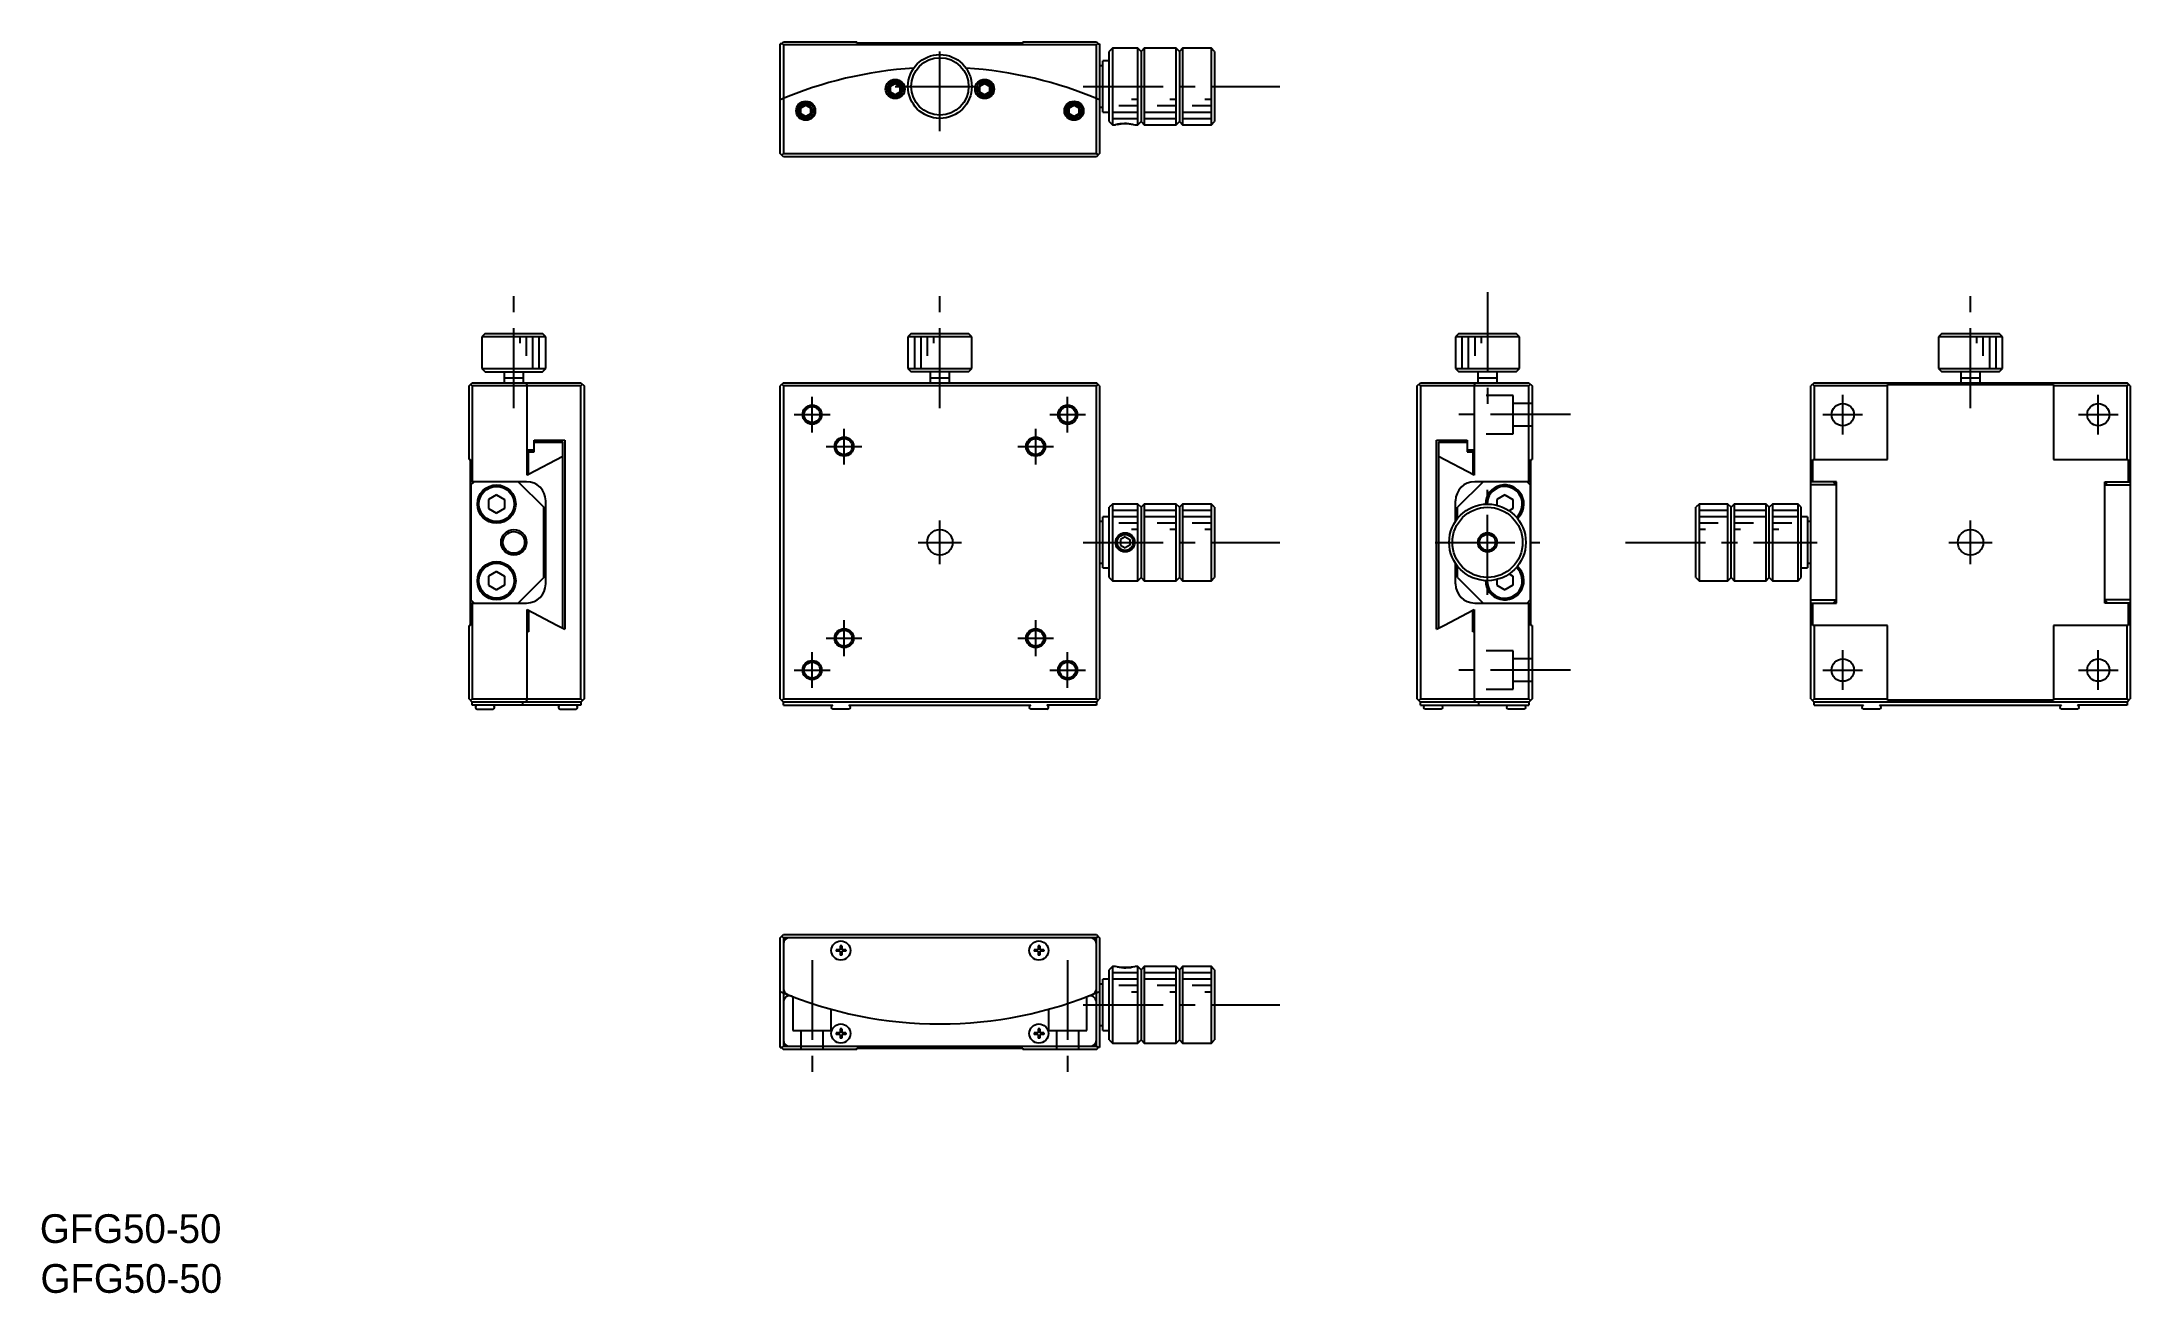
# Model space of a CAD drawing. Extents: x 50 to 377, y 0 to 196.
import ezdxf

# ---------------------------------------------------------------- set-up
doc = ezdxf.new("R2010")
doc.units = 0
doc.header["$LTSCALE"] = 10
doc.linetypes.add('CENTER', pattern=[2, 1.25, -0.25, 0.25, -0.25])
doc.linetypes.add('DASHED', pattern=[3.5, 2, -1.5])
doc.layers.get('0').update_dxf_attribs({"linetype": 'CONTINUOUS'})
doc.layers.add('CENTER', color=1, linetype='CENTER')
doc.styles.get("Standard").update_dxf_attribs({"font": 'FGP教科書体NT-M'})

msp = doc.modelspace()

# ---------------------------------------------------------------- linework, layer by layer
at = {"color": 7, "linetype": 'CONTINUOUS'}
for p, q in [((165.183026, 195.860212), (165.683026, 196.360212)), ((165.683026, 196.360212), (177.183026, 196.360212)), ((177.183026, 196.160212), (177.183026, 196.360212)), ((203.183026, 196.360212), (203.183026, 196.160212)), ((203.183026, 196.360212), (214.683026, 196.360212)), ((214.683026, 196.360212), (215.183026, 195.860212)), ((165.383026, 196.060212), (165.183026, 196.060212)), ((165.183026, 178.860212), (165.183026, 196.060212)), ((165.433026, 196.110212), (165.683026, 195.860212)), ((214.683026, 195.860212), (165.683026, 195.860212)), ((165.683026, 195.860212), (165.683026, 178.860212)), ((203.183026, 196.160212), (177.183026, 196.160212)), ((214.683026, 195.860212), (214.933026, 196.110212)), ((214.683026, 178.860212), (214.683026, 195.860212)), ((214.983026, 196.060212), (215.183026, 196.060212)), ((215.183026, 196.060212), (215.183026, 178.860212)), ((215.683026, 185.360212), (215.683026, 193.360212)), ((216.683026, 193.360212), (215.683026, 193.360212)), ((217.183026, 195.360212), (216.683026, 194.860212)), ((216.683026, 183.860212), (216.683026, 194.860212)), ((217.183026, 195.360212), (217.183026, 183.360212)), ((221.183026, 195.360212), (217.183026, 195.360212)), ((221.183026, 183.360212), (221.183026, 195.360212)), ((221.683026, 194.860212), (221.183026, 195.360212)), ((222.183026, 195.360212), (221.683026, 194.860212)), ((221.683026, 194.860212), (221.683026, 183.860212)), ((222.183026, 195.360212), (222.183026, 183.360212)), ((227.183026, 195.360212), (222.183026, 195.360212)), ((227.183026, 183.360212), (227.183026, 195.360212)), ((227.683026, 194.860212), (227.183026, 195.360212)), ((228.183026, 195.360212), (227.683026, 194.860212)), ((227.683026, 194.860212), (227.683026, 183.860212)), ((228.183026, 195.360212), (228.183026, 183.360212)), ((232.683026, 195.360212), (228.183026, 195.360212)), ((232.683026, 183.360212), (232.683026, 195.360212)), ((233.183026, 194.860212), (232.683026, 195.360212)), ((233.183026, 194.860212), (233.183026, 183.860212)), ((182.433026, 189.393225), (183.183026, 189.826238)), ((183.183026, 189.826238), (183.933026, 189.393225)), ((196.433026, 189.393225), (197.183026, 189.826238)), ((197.183026, 189.826238), (197.933026, 189.393225)), ((215.683026, 192.610212), (215.183026, 192.610212)), ((168.433026, 185.993225), (169.183026, 186.426238)), ((169.183026, 186.426238), (169.933026, 185.993225)), ((182.433026, 188.527199), (182.433026, 189.393225)), ((182.433026, 188.527199), (183.183026, 188.094187)), ((183.183026, 188.094187), (183.933026, 188.527199)), ((183.933026, 189.393225), (183.933026, 188.527199)), ((196.433026, 188.527199), (196.433026, 189.393225)), ((196.433026, 188.527199), (197.183026, 188.094187)), ((197.183026, 188.094187), (197.933026, 188.527199)), ((197.933026, 189.393225), (197.933026, 188.527199)), ((210.433026, 185.993225), (211.183026, 186.426238)), ((211.183026, 186.426238), (211.933026, 185.993225)), ((168.433026, 185.127199), (168.433026, 185.993225)), ((168.433026, 185.127199), (169.183026, 184.694187)), ((169.183026, 184.694187), (169.933026, 185.127199)), ((169.933026, 185.993225), (169.933026, 185.127199)), ((210.433026, 185.127199), (210.433026, 185.993225)), ((210.433026, 185.127199), (211.183026, 184.694187)), ((211.183026, 184.694187), (211.933026, 185.127199)), ((211.933026, 185.993225), (211.933026, 185.127199)), ((215.183026, 186.110212), (215.683026, 186.110212)), ((215.683026, 185.360212), (216.683026, 185.360212)), ((216.683026, 183.860212), (217.183026, 183.360212)), ((217.183026, 183.360212), (217.683943, 183.360212)), ((220.683021, 183.360212), (221.183026, 183.360212)), ((221.183026, 183.360212), (221.683026, 183.860212)), ((221.683026, 183.860212), (222.183026, 183.360212)), ((222.183026, 183.360212), (227.183026, 183.360212)), ((227.183026, 183.360212), (227.683026, 183.860212)), ((227.683026, 183.860212), (228.183026, 183.360212)), ((228.183026, 183.360212), (232.683026, 183.360212)), ((232.683026, 183.360212), (233.183026, 183.860212)), ((165.683026, 178.360212), (165.183026, 178.860212)), ((165.683026, 178.860212), (165.433026, 178.610212)), ((165.683026, 178.860212), (214.683026, 178.860212)), ((214.683026, 178.360212), (165.683026, 178.360212)), ((214.933026, 178.610212), (214.683026, 178.860212)), ((215.183026, 178.860212), (214.683026, 178.360212)), ((118.974577, 150.67746), (118.474577, 150.17746)), ((118.974577, 150.67746), (127.974577, 150.67746)), ((128.474577, 150.17746), (127.974577, 150.67746)), ((185.683026, 150.67746), (185.183026, 150.17746)), ((185.683026, 150.67746), (194.683026, 150.67746)), ((195.183026, 150.17746), (194.683026, 150.67746)), ((271.408142, 150.67746), (270.908142, 150.17746)), ((271.408142, 150.67746), (280.408142, 150.67746)), ((280.908142, 150.17746), (280.408142, 150.67746)), ((347.033249, 150.67746), (346.533249, 150.17746)), ((347.033249, 150.67746), (356.033249, 150.67746)), ((356.533249, 150.17746), (356.033249, 150.67746)), ((128.474577, 150.17746), (118.474577, 150.17746)), ((118.474577, 150.17746), (118.474577, 145.17746)), ((128.474577, 145.17746), (128.474577, 150.17746)), ((195.183026, 150.17746), (185.183026, 150.17746)), ((185.183026, 150.17746), (185.183026, 145.17746)), ((195.183026, 145.17746), (195.183026, 150.17746)), ((270.908142, 150.17746), (270.908142, 145.17746)), ((280.908142, 150.17746), (270.908142, 150.17746)), ((280.908142, 145.17746), (280.908142, 150.17746)), ((346.533249, 150.17746), (346.533249, 145.17746)), ((356.533249, 150.17746), (346.533249, 150.17746)), ((356.533249, 145.17746), (356.533249, 150.17746)), ((118.474577, 145.17746), (128.474577, 145.17746)), ((118.474577, 145.17746), (118.974577, 144.67746)), ((118.974577, 144.67746), (127.974577, 144.67746)), ((121.974577, 144.67746), (121.974577, 142.976111)), ((124.974577, 142.976111), (124.974577, 144.67746)), ((127.974577, 144.67746), (128.474577, 145.17746)), ((185.183026, 145.17746), (185.683026, 144.67746)), ((185.183026, 145.17746), (195.183026, 145.17746)), ((194.683026, 144.67746), (185.683026, 144.67746)), ((188.683026, 144.67746), (188.683026, 142.976091)), ((191.683026, 142.976091), (191.683026, 144.67746)), ((194.683026, 144.67746), (195.183026, 145.17746)), ((270.908142, 145.17746), (271.408142, 144.67746)), ((270.908142, 145.17746), (280.908142, 145.17746)), ((280.408142, 144.67746), (271.408142, 144.67746)), ((274.408142, 144.67746), (274.408142, 142.976111)), ((277.408142, 142.976111), (277.408142, 144.67746)), ((280.408142, 144.67746), (280.908142, 145.17746)), ((346.533249, 145.17746), (356.533249, 145.17746)), ((346.533249, 145.17746), (347.033249, 144.67746)), ((356.033249, 144.67746), (347.033249, 144.67746)), ((350.033249, 144.67746), (350.033249, 142.976091)), ((353.033249, 142.976091), (353.033249, 144.67746)), ((356.033249, 144.67746), (356.533249, 145.17746)), ((116.474577, 142.476091), (116.974577, 142.976091)), ((116.474577, 130.976091), (116.474577, 142.476091)), ((116.974577, 142.476091), (116.724577, 142.726091)), ((116.974577, 142.976091), (133.974577, 142.976091)), ((116.974577, 142.476091), (116.974577, 127.476091)), ((133.974577, 142.476091), (116.974577, 142.476091)), ((124.974582, 143.67746), (121.974572, 143.67746)), ((125.559384, 128.48199), (125.559384, 142.476091)), ((133.974577, 142.976091), (134.474577, 142.476091)), ((134.224577, 142.726091), (133.974577, 142.476091)), ((133.974577, 93.476091), (133.974577, 142.476091)), ((134.474577, 142.476091), (134.474577, 93.476091)), ((165.683026, 142.976091), (165.183026, 142.476091)), ((165.183026, 93.476091), (165.183026, 142.476091)), ((165.683026, 142.476091), (165.433026, 142.726091)), ((165.683026, 142.976091), (214.683026, 142.976091)), ((165.683026, 142.476091), (165.683026, 93.476091)), ((214.683026, 142.476091), (165.683026, 142.476091)), ((191.683031, 143.67746), (188.683021, 143.67746)), ((215.183026, 142.476091), (214.683026, 142.976091)), ((214.683026, 142.476091), (214.933026, 142.726091)), ((214.683026, 93.476091), (214.683026, 142.476091)), ((215.183026, 142.476091), (215.183026, 93.476091)), ((264.908142, 142.476091), (265.408142, 142.976091)), ((264.908142, 93.476091), (264.908142, 142.476091)), ((265.408142, 142.476091), (265.158142, 142.726091)), ((265.408142, 142.976091), (282.408142, 142.976091)), ((265.408142, 142.476091), (265.408142, 93.476091)), ((282.408142, 142.476091), (265.408142, 142.476091)), ((273.823336, 142.476091), (273.823336, 128.48199)), ((277.408147, 143.67746), (274.408137, 143.67746)), ((282.408142, 142.976091), (282.908142, 142.476091)), ((282.658142, 142.726091), (282.408142, 142.476091)), ((282.408142, 127.476091), (282.408142, 142.476091)), ((282.908142, 142.476091), (282.908142, 130.976091)), ((327.033249, 142.976091), (326.533249, 142.476091)), ((326.533249, 93.476091), (326.533249, 142.476091)), ((326.783249, 142.726091), (327.033249, 142.476091)), ((327.033249, 142.976091), (376.033249, 142.976091)), ((327.033249, 142.476091), (327.033249, 130.976091)), ((338.533249, 142.476091), (327.033249, 142.476091)), ((338.533249, 142.676091), (364.533249, 142.676091)), ((338.533249, 130.976091), (338.533249, 142.676091)), ((353.033254, 143.67746), (350.033244, 143.67746)), ((364.533249, 142.676091), (364.533249, 130.976091)), ((376.033249, 142.476091), (364.533249, 142.476091)), ((376.533249, 142.476091), (376.033249, 142.976091)), ((376.033249, 142.476091), (376.283249, 142.726091)), ((376.033249, 130.976091), (376.033249, 142.476091)), ((376.533249, 142.476091), (376.533249, 93.476091)), ((116.474577, 130.976091), (116.674577, 130.976091)), ((116.674577, 104.976091), (116.674577, 130.976091)), ((125.559384, 132.476091), (126.647248, 132.476091)), ((125.559384, 132.17746), (126.647248, 132.17746)), ((131.143442, 131.426476), (125.776676, 128.597519)), ((125.776707, 128.59746), (125.776707, 132.17746)), ((126.647248, 133.976091), (131.474955, 133.976091)), ((126.647248, 132.17746), (126.647248, 133.976091)), ((126.647248, 133.67746), (131.143442, 133.67746)), ((128.274574, 133.677463), (128.573209, 133.976091)), ((131.143442, 104.535707), (131.143442, 133.67746)), ((131.474955, 133.976091), (131.474955, 104.36199)), ((267.907765, 133.976091), (272.735472, 133.976091)), ((267.907765, 104.36199), (267.907765, 133.976091)), ((268.239278, 133.67746), (272.735472, 133.67746)), ((268.239278, 133.67746), (268.239278, 104.535707)), ((273.823744, 128.482764), (268.239278, 131.426476)), ((270.809511, 133.976091), (271.108142, 133.67746)), ((272.735472, 133.976091), (272.735472, 132.17746)), ((272.735472, 132.476091), (273.823336, 132.476091)), ((272.735472, 132.17746), (273.823336, 132.17746)), ((273.606013, 132.17746), (273.606013, 128.59746)), ((282.708142, 130.976091), (282.908142, 130.976091)), ((282.708142, 104.976091), (282.708142, 130.976091)), ((326.833249, 127.476091), (326.833249, 130.976091)), ((326.833249, 130.976091), (338.533249, 130.976091)), ((364.533249, 130.976091), (376.233249, 130.976091)), ((376.233249, 130.976091), (376.233249, 127.476091)), ((125.795401, 128.607407), (125.559384, 128.48199)), ((125.559384, 128.59746), (125.776707, 128.59746)), ((273.606013, 128.59746), (273.823336, 128.59746)), ((125.474577, 127.476091), (116.674577, 127.476091)), ((116.774577, 126.976091), (117.274577, 127.476091)), ((116.774577, 126.976091), (116.774577, 108.976091)), ((120.774577, 125.419467), (119.524577, 124.697779)), ((119.524577, 124.697779), (119.524577, 123.254404)), ((120.774577, 125.419467), (122.024577, 124.697779)), ((122.024577, 124.697779), (122.024577, 123.254404)), ((124.174577, 127.476091), (128.174577, 123.476091)), ((128.474577, 111.476091), (128.474577, 124.476091)), ((270.908142, 121.292716), (270.908142, 124.476091)), ((275.208142, 127.476091), (271.208142, 123.476091)), ((282.708142, 127.476091), (273.908142, 127.476091)), ((278.608142, 125.419467), (277.358142, 124.697779)), ((277.358142, 124.697779), (277.358142, 123.798247)), ((278.608142, 125.419467), (279.858142, 124.697779)), ((279.858142, 124.697779), (279.858142, 123.254404)), ((282.608142, 126.976091), (282.108142, 127.476091)), ((282.608142, 126.976091), (282.608142, 108.976091)), ((330.533249, 127.476091), (326.533249, 127.476091)), ((330.533249, 126.976091), (326.533249, 126.976091)), ((330.533249, 126.976091), (330.033249, 127.476091)), ((330.533249, 108.476091), (330.533249, 127.476091)), ((372.533249, 126.976091), (373.033249, 127.476091)), ((372.533249, 108.476091), (372.533249, 127.476091)), ((372.533249, 127.476091), (376.533249, 127.476091)), ((372.533249, 126.976091), (376.533249, 126.976091)), ((119.524577, 123.254404), (120.774577, 122.532716)), ((122.024577, 123.254404), (120.774577, 122.532716)), ((128.174577, 112.476091), (128.174577, 123.476091)), ((215.683026, 121.226091), (215.183026, 121.226091)), ((216.683026, 121.976091), (215.683026, 121.976091)), ((215.683026, 113.976091), (215.683026, 121.976091)), ((217.183026, 123.976091), (216.683026, 123.476091)), ((216.683026, 112.476091), (216.683026, 123.476091)), ((221.183026, 123.976091), (217.183026, 123.976091)), ((217.183026, 123.976091), (217.183026, 111.976091)), ((221.683026, 123.476091), (221.183026, 123.976091)), ((221.183026, 111.976091), (221.183026, 123.976091)), ((222.183026, 123.976091), (221.683026, 123.476091)), ((221.683026, 123.476091), (221.683026, 112.476091)), ((222.183026, 123.976091), (222.183026, 111.976091)), ((227.183026, 123.976091), (222.183026, 123.976091)), ((227.683026, 123.476091), (227.183026, 123.976091)), ((227.183026, 111.976091), (227.183026, 123.976091)), ((228.183026, 123.976091), (227.683026, 123.476091)), ((227.683026, 123.476091), (227.683026, 112.476091)), ((228.183026, 123.976091), (228.183026, 111.976091)), ((232.683026, 123.976091), (228.183026, 123.976091)), ((232.683026, 111.976091), (232.683026, 123.976091)), ((233.183026, 123.476091), (232.683026, 123.976091)), ((233.183026, 123.476091), (233.183026, 112.476091)), ((271.208142, 121.705703), (271.208142, 123.476091)), ((279.858142, 123.254404), (279.294615, 122.929051)), ((309.033249, 123.976091), (308.533249, 123.476091)), ((308.533249, 112.476091), (308.533249, 123.476091)), ((313.533249, 123.976091), (309.033249, 123.976091)), ((309.033249, 123.976091), (309.033249, 111.976091)), ((314.033249, 123.476091), (313.533249, 123.976091)), ((313.533249, 111.976091), (313.533249, 123.976091)), ((314.533249, 123.976091), (314.033249, 123.476091)), ((314.033249, 112.476091), (314.033249, 123.476091)), ((314.533249, 123.976091), (314.533249, 111.976091)), ((319.533249, 123.976091), (314.533249, 123.976091)), ((320.033249, 123.476091), (319.533249, 123.976091)), ((319.533249, 111.976091), (319.533249, 123.976091)), ((320.533249, 123.976091), (320.033249, 123.476091)), ((320.033249, 112.476091), (320.033249, 123.476091)), ((320.533249, 123.976091), (320.533249, 111.976091)), ((324.533249, 123.976091), (320.533249, 123.976091)), ((324.533249, 111.976091), (324.533249, 123.976091)), ((325.033249, 123.476091), (324.533249, 123.976091)), ((325.033249, 112.476091), (325.033249, 123.476091)), ((326.033249, 121.976091), (325.033249, 121.976091)), ((326.033249, 121.976091), (326.033249, 113.976091)), ((326.533249, 121.226091), (326.033249, 121.226091)), ((219.183026, 118.842117), (218.433026, 118.409104)), ((218.433026, 118.409104), (218.433026, 117.543079)), ((219.183026, 118.842117), (219.933026, 118.409104)), ((219.933026, 118.409104), (219.933026, 117.543079)), ((215.183026, 114.726091), (215.683026, 114.726091)), ((218.433026, 117.543079), (219.183026, 117.110066)), ((219.933026, 117.543079), (219.183026, 117.110066)), ((270.908142, 111.476091), (270.908142, 114.659467)), ((326.033249, 114.726091), (326.533249, 114.726091)), ((120.774577, 113.419467), (119.524577, 112.697779)), ((119.524577, 112.697779), (119.524577, 111.254404)), ((119.524577, 111.254404), (120.774577, 110.532716)), ((120.774577, 113.419467), (122.024577, 112.697779)), ((122.024577, 111.254404), (120.774577, 110.532716)), ((122.024577, 112.697779), (122.024577, 111.254404)), ((128.174577, 112.476091), (124.174577, 108.476091)), ((215.683026, 113.976091), (216.683026, 113.976091)), ((216.683026, 112.476091), (217.183026, 111.976091)), ((217.183026, 111.976091), (221.183026, 111.976091)), ((221.183026, 111.976091), (221.683026, 112.476091)), ((221.683026, 112.476091), (222.183026, 111.976091)), ((222.183026, 111.976091), (227.183026, 111.976091)), ((227.183026, 111.976091), (227.683026, 112.476091)), ((227.683026, 112.476091), (228.183026, 111.976091)), ((228.183026, 111.976091), (232.683026, 111.976091)), ((232.683026, 111.976091), (233.183026, 112.476091)), ((271.208142, 112.476091), (271.208142, 114.24648)), ((271.208142, 112.476091), (275.208142, 108.476091)), ((277.358142, 112.153935), (277.358142, 111.254404)), ((277.358142, 111.254404), (278.608142, 110.532716)), ((279.858142, 111.254404), (278.608142, 110.532716)), ((279.294615, 113.023132), (279.858142, 112.697779)), ((279.858142, 112.697779), (279.858142, 111.254404)), ((308.533249, 112.476091), (309.033249, 111.976091)), ((309.033249, 111.976091), (313.533249, 111.976091)), ((313.533249, 111.976091), (314.033249, 112.476091)), ((314.033249, 112.476091), (314.533249, 111.976091)), ((314.533249, 111.976091), (319.533249, 111.976091)), ((319.533249, 111.976091), (320.033249, 112.476091)), ((320.033249, 112.476091), (320.533249, 111.976091)), ((320.533249, 111.976091), (324.533249, 111.976091)), ((324.533249, 111.976091), (325.033249, 112.476091)), ((325.033249, 113.976091), (326.033249, 113.976091)), ((116.674577, 108.476091), (125.474577, 108.476091)), ((117.274577, 108.476091), (116.774577, 108.976091)), ((116.974577, 108.476091), (116.974577, 93.476091)), ((273.908142, 108.476091), (282.708142, 108.476091)), ((282.108142, 108.476091), (282.608142, 108.976091)), ((282.408142, 93.476091), (282.408142, 108.476091)), ((326.533249, 108.976091), (330.533249, 108.976091)), ((326.533249, 108.476091), (330.533249, 108.476091)), ((326.833249, 104.976091), (326.833249, 108.476091)), ((330.033249, 108.476091), (330.533249, 108.976091)), ((376.533249, 108.976091), (372.533249, 108.976091)), ((373.033249, 108.476091), (372.533249, 108.976091)), ((376.533249, 108.476091), (372.533249, 108.476091)), ((376.233249, 108.476091), (376.233249, 104.976091)), ((116.474577, 93.476091), (116.474577, 104.976091)), ((116.674577, 104.976091), (116.474577, 104.976091)), ((125.559048, 107.479557), (130.217045, 105.020739)), ((125.559384, 93.476091), (125.559384, 107.480193)), ((125.559384, 107.364211), (125.776707, 107.364211)), ((125.776707, 107.364211), (125.776707, 103.976091)), ((130.217044, 105.02074), (131.475015, 104.362106)), ((267.907705, 104.362105), (269.165676, 105.02074)), ((269.165674, 105.02074), (273.605827, 107.364563)), ((273.587319, 107.354777), (273.823336, 107.480193)), ((273.606013, 103.976091), (273.606013, 107.364211)), ((273.606013, 107.364211), (273.823336, 107.364211)), ((273.823336, 107.480193), (273.823336, 93.476091)), ((282.908142, 104.976091), (282.708142, 104.976091)), ((282.908142, 104.976091), (282.908142, 93.476091)), ((338.533249, 104.976091), (326.833249, 104.976091)), ((327.033249, 104.976091), (327.033249, 93.476091)), ((338.533249, 93.276091), (338.533249, 104.976091)), ((376.233249, 104.976091), (364.533249, 104.976091)), ((364.533249, 104.976091), (364.533249, 93.276091)), ((376.033249, 93.476091), (376.033249, 104.976091)), ((125.776707, 103.976091), (125.559384, 103.976091)), ((273.823336, 103.976091), (273.606013, 103.976091)), ((116.974577, 92.976091), (116.474577, 93.476091)), ((116.724577, 93.226091), (116.974577, 93.476091)), ((116.974577, 93.476091), (133.974577, 93.476091)), ((116.974577, 92.476091), (116.974577, 92.976091)), ((133.974577, 92.976091), (116.974577, 92.976091)), ((133.974577, 92.476091), (116.974577, 92.476091)), ((117.474577, 92.226091), (117.474577, 92.126091)), ((117.724577, 91.876091), (120.224577, 91.876091)), ((120.474577, 92.126091), (120.474577, 92.226091)), ((124.87136, 92.476091), (124.87136, 92.976091)), ((130.474577, 92.226091), (130.474577, 92.126091)), ((130.724577, 91.876091), (133.224577, 91.876091)), ((133.474577, 92.126091), (133.474577, 92.226091)), ((133.974577, 93.476091), (134.224577, 93.226091)), ((134.474577, 93.476091), (133.974577, 92.976091)), ((133.974577, 92.976091), (133.974577, 92.476091)), ((165.183026, 93.476091), (165.683026, 92.976091)), ((165.433026, 93.226091), (165.683026, 93.476091)), ((165.683026, 93.476091), (214.683026, 93.476091)), ((165.683026, 92.476091), (165.683026, 92.976091)), ((214.683026, 92.976091), (165.683026, 92.976091)), ((165.683026, 92.476091), (173.433026, 92.476091)), ((173.183026, 92.226091), (173.183026, 92.126091)), ((175.933026, 91.876091), (173.433026, 91.876091)), ((175.933026, 92.476091), (204.433026, 92.476091)), ((176.183026, 92.126091), (176.183026, 92.226091)), ((204.183026, 92.226091), (204.183026, 92.126091)), ((206.933026, 91.876091), (204.433026, 91.876091)), ((214.683026, 92.476091), (206.933026, 92.476091)), ((207.183026, 92.126091), (207.183026, 92.226091)), ((214.933026, 93.226091), (214.683026, 93.476091)), ((214.683026, 92.976091), (215.183026, 93.476091)), ((214.683026, 92.976091), (214.683026, 92.476091)), ((265.408142, 92.976091), (264.908142, 93.476091)), ((265.158142, 93.226091), (265.408142, 93.476091)), ((265.408142, 93.476091), (282.408142, 93.476091)), ((265.408142, 92.476091), (265.408142, 92.976091)), ((282.408142, 92.976091), (265.408142, 92.976091)), ((265.408142, 92.476091), (282.408142, 92.476091)), ((265.908142, 92.226091), (265.908142, 92.126091)), ((268.658142, 91.876091), (266.158142, 91.876091)), ((268.908142, 92.126091), (268.908142, 92.226091)), ((274.51136, 92.976091), (274.51136, 92.476091)), ((278.908142, 92.226091), (278.908142, 92.126091)), ((281.658142, 91.876091), (279.158142, 91.876091)), ((281.908142, 92.126091), (281.908142, 92.226091)), ((282.408142, 93.476091), (282.658142, 93.226091)), ((282.908142, 93.476091), (282.408142, 92.976091)), ((282.408142, 92.976091), (282.408142, 92.476091)), ((326.533249, 93.476091), (327.033249, 92.976091)), ((327.033249, 93.476091), (326.783249, 93.226091)), ((327.033249, 93.476091), (338.533249, 93.476091)), ((327.033249, 92.476091), (327.033249, 92.976091)), ((376.033249, 92.976091), (327.033249, 92.976091)), ((327.033249, 92.476091), (334.783249, 92.476091)), ((334.533249, 92.226091), (334.533249, 92.126091)), ((337.283249, 91.876091), (334.783249, 91.876091)), ((337.283249, 92.476091), (365.783249, 92.476091)), ((337.533249, 92.126091), (337.533249, 92.226091)), ((364.533249, 93.276091), (338.533249, 93.276091)), ((364.533249, 93.476091), (376.033249, 93.476091)), ((365.533249, 92.226091), (365.533249, 92.126091)), ((368.283249, 91.876091), (365.783249, 91.876091)), ((376.033249, 92.476091), (368.283249, 92.476091)), ((368.533249, 92.126091), (368.533249, 92.226091)), ((376.283249, 93.226091), (376.033249, 93.476091)), ((376.033249, 92.976091), (376.533249, 93.476091)), ((376.033249, 92.976091), (376.033249, 92.476091)), ((165.183026, 56.068327), (165.683026, 56.568327)), ((165.183026, 38.868327), (165.183026, 56.068327)), ((165.433026, 56.318327), (165.683026, 56.068327)), ((165.683026, 56.568327), (214.683026, 56.568327)), ((165.683026, 56.068327), (165.683026, 39.068327)), ((214.683026, 56.068327), (165.683026, 56.068327)), ((214.683026, 56.568327), (215.183026, 56.068327)), ((214.683026, 56.068327), (214.933026, 56.318327)), ((214.683026, 39.068327), (214.683026, 56.068327)), ((215.183026, 56.068327), (215.183026, 38.868327)), ((173.933026, 54.193327), (173.933026, 53.943327)), ((174.558026, 54.193327), (173.933026, 54.193327)), ((174.558026, 53.943327), (173.933026, 53.943327)), ((174.808026, 54.818327), (174.558026, 54.818327)), ((174.558026, 54.818327), (174.558026, 54.193327)), ((174.558026, 53.943327), (174.558026, 53.318327)), ((174.808026, 53.318327), (174.558026, 53.318327)), ((174.808026, 54.818327), (174.808026, 54.193327)), ((175.433026, 54.193327), (174.808026, 54.193327)), ((174.808026, 53.943327), (174.808026, 53.318327)), ((175.433026, 53.943327), (174.808026, 53.943327)), ((175.433026, 54.193327), (175.433026, 53.943327)), ((204.933026, 54.193327), (204.933026, 53.943327)), ((205.558026, 54.193327), (204.933026, 54.193327)), ((205.558026, 53.943327), (204.933026, 53.943327)), ((205.808026, 54.818327), (205.558026, 54.818327)), ((205.558026, 54.818327), (205.558026, 54.193327)), ((205.558026, 53.943327), (205.558026, 53.318327)), ((205.808026, 53.318327), (205.558026, 53.318327)), ((205.808026, 54.818327), (205.808026, 54.193327)), ((206.433026, 54.193327), (205.808026, 54.193327)), ((205.808026, 53.943327), (205.808026, 53.318327)), ((206.433026, 53.943327), (205.808026, 53.943327)), ((206.433026, 54.193327), (206.433026, 53.943327)), ((215.683026, 41.568327), (215.683026, 49.568327)), ((216.683026, 49.568327), (215.683026, 49.568327)), ((217.183026, 51.568327), (216.683026, 51.068327)), ((216.683026, 40.068327), (216.683026, 51.068327)), ((217.183026, 51.568327), (217.183026, 39.568327)), ((217.683943, 51.568327), (217.183026, 51.568327)), ((221.183026, 51.568327), (220.683021, 51.568327)), ((221.183026, 39.568327), (221.183026, 51.568327)), ((221.683026, 51.068327), (221.183026, 51.568327)), ((222.183026, 51.568327), (221.683026, 51.068327)), ((221.683026, 51.068327), (221.683026, 40.068327)), ((222.183026, 51.568327), (222.183026, 39.568327)), ((227.183026, 51.568327), (222.183026, 51.568327)), ((227.183026, 39.568327), (227.183026, 51.568327)), ((227.683026, 51.068327), (227.183026, 51.568327)), ((228.183026, 51.568327), (227.683026, 51.068327)), ((227.683026, 51.068327), (227.683026, 40.068327)), ((228.183026, 51.568327), (228.183026, 39.568327)), ((232.683026, 51.568327), (228.183026, 51.568327)), ((232.683026, 39.568327), (232.683026, 51.568327)), ((233.183026, 51.068327), (232.683026, 51.568327)), ((233.183026, 51.068327), (233.183026, 40.068327)), ((215.683026, 48.818327), (215.183026, 48.818327)), ((173.933026, 41.193327), (173.933026, 40.943327)), ((174.558026, 41.193327), (173.933026, 41.193327)), ((174.558026, 40.943327), (173.933026, 40.943327)), ((174.808026, 41.818327), (174.558026, 41.818327)), ((174.558026, 41.818327), (174.558026, 41.193327)), ((174.558026, 40.943327), (174.558026, 40.318327)), ((174.808026, 40.318327), (174.558026, 40.318327)), ((174.808026, 41.818327), (174.808026, 41.193327)), ((175.433026, 41.193327), (174.808026, 41.193327)), ((174.808026, 40.943327), (174.808026, 40.318327)), ((175.433026, 40.943327), (174.808026, 40.943327)), ((175.433026, 41.193327), (175.433026, 40.943327)), ((204.933026, 41.193327), (204.933026, 40.943327)), ((205.558026, 41.193327), (204.933026, 41.193327)), ((205.558026, 40.943327), (204.933026, 40.943327)), ((205.808026, 41.818327), (205.558026, 41.818327)), ((205.558026, 41.818327), (205.558026, 41.193327)), ((205.558026, 40.943327), (205.558026, 40.318327)), ((205.808026, 40.318327), (205.558026, 40.318327)), ((205.808026, 41.818327), (205.808026, 41.193327)), ((206.433026, 41.193327), (205.808026, 41.193327)), ((205.808026, 40.943327), (205.808026, 40.318327)), ((206.433026, 40.943327), (205.808026, 40.943327)), ((206.433026, 41.193327), (206.433026, 40.943327)), ((215.183026, 42.318327), (215.683026, 42.318327)), ((215.683026, 41.568327), (216.683026, 41.568327)), ((216.683026, 40.068327), (217.183026, 39.568327)), ((217.183026, 39.568327), (221.183026, 39.568327)), ((221.183026, 39.568327), (221.683026, 40.068327)), ((221.683026, 40.068327), (222.183026, 39.568327)), ((222.183026, 39.568327), (227.183026, 39.568327)), ((227.183026, 39.568327), (227.683026, 40.068327)), ((227.683026, 40.068327), (228.183026, 39.568327)), ((228.183026, 39.568327), (232.683026, 39.568327)), ((232.683026, 39.568327), (233.183026, 40.068327)), ((165.183026, 39.068327), (165.683026, 38.568327)), ((165.183026, 38.868327), (165.383026, 38.868327)), ((165.683026, 39.068327), (165.433026, 38.818327)), ((165.683026, 39.068327), (214.683026, 39.068327)), ((177.183026, 38.568327), (165.683026, 38.568327)), ((177.183026, 38.768327), (203.183026, 38.768327)), ((177.183026, 38.568327), (177.183026, 38.768327)), ((203.183026, 38.768327), (203.183026, 38.568327)), ((214.683026, 38.568327), (203.183026, 38.568327)), ((214.933026, 38.818327), (214.683026, 39.068327)), ((214.683026, 38.568327), (215.183026, 39.068327)), ((215.183026, 38.868327), (214.983026, 38.868327))]:
    msp.add_line(p, q, dxfattribs=at)
at = {"color": 3, "linetype": 'CONTINUOUS'}
for p, q in [((220.183026, 187.360212), (221.183026, 187.360212)), ((226.183026, 187.360212), (227.183026, 187.360212)), ((231.683026, 187.360212), (232.683026, 187.360212)), ((217.183026, 185.360212), (221.183026, 185.360212)), ((217.183026, 184.360212), (221.183026, 184.360212)), ((218.183026, 186.360212), (221.183026, 186.360212)), ((220.444262, 183.415405), (220.683021, 183.360212)), ((222.183026, 185.360212), (227.183026, 185.360212)), ((222.183026, 184.360212), (227.183026, 184.360212)), ((224.183026, 186.360212), (227.183026, 186.360212)), ((228.183026, 185.360212), (232.683026, 185.360212)), ((228.183026, 184.360212), (232.683026, 184.360212)), ((229.683026, 186.360212), (232.683026, 186.360212)), ((124.474577, 149.17746), (124.474577, 150.17746)), ((125.474577, 147.17746), (125.474577, 150.17746)), ((126.474577, 145.17746), (126.474577, 150.17746)), ((127.474577, 145.17746), (127.474577, 150.17746)), ((186.183026, 150.17746), (186.183026, 145.17746)), ((187.183026, 150.17746), (187.183026, 145.17746)), ((188.183026, 150.17746), (188.183026, 147.17746)), ((189.183026, 150.17746), (189.183026, 149.17746)), ((271.908142, 150.17746), (271.908142, 145.17746)), ((272.908142, 150.17746), (272.908142, 145.17746)), ((273.908142, 150.17746), (273.908142, 147.17746)), ((274.908142, 150.17746), (274.908142, 149.17746)), ((352.533249, 149.17746), (352.533249, 150.17746)), ((353.533249, 147.17746), (353.533249, 150.17746)), ((354.533249, 145.17746), (354.533249, 150.17746)), ((355.533249, 145.17746), (355.533249, 150.17746)), ((221.183026, 122.976091), (217.183026, 122.976091)), ((221.183026, 121.976091), (217.183026, 121.976091)), ((221.183026, 120.976091), (218.183026, 120.976091)), ((227.183026, 122.976091), (222.183026, 122.976091)), ((227.183026, 121.976091), (222.183026, 121.976091)), ((227.183026, 120.976091), (224.183026, 120.976091)), ((232.683026, 122.976091), (228.183026, 122.976091)), ((232.683026, 121.976091), (228.183026, 121.976091)), ((232.683026, 120.976091), (229.683026, 120.976091)), ((313.533249, 122.976091), (309.033249, 122.976091)), ((313.533249, 121.976091), (309.033249, 121.976091)), ((312.033249, 120.976091), (309.033249, 120.976091)), ((319.533249, 122.976091), (314.533249, 122.976091)), ((319.533249, 121.976091), (314.533249, 121.976091)), ((317.533249, 120.976091), (314.533249, 120.976091)), ((324.533249, 122.976091), (320.533249, 122.976091)), ((324.533249, 121.976091), (320.533249, 121.976091)), ((323.533249, 120.976091), (320.533249, 120.976091)), ((221.183026, 119.976091), (220.183026, 119.976091)), ((227.183026, 119.976091), (226.183026, 119.976091)), ((232.683026, 119.976091), (231.683026, 119.976091)), ((310.033249, 119.976091), (309.033249, 119.976091)), ((315.533249, 119.976091), (314.533249, 119.976091)), ((321.533249, 119.976091), (320.533249, 119.976091)), ((270.098561, 116.476096), (270.098666, 116.476096)), ((221.183026, 50.568327), (217.183026, 50.568327)), ((221.183026, 49.568327), (217.183026, 49.568327)), ((217.9212, 51.513259), (217.683031, 51.568327)), ((227.183026, 50.568327), (222.183026, 50.568327)), ((227.183026, 49.568327), (222.183026, 49.568327)), ((232.683026, 50.568327), (228.183026, 50.568327)), ((232.683026, 49.568327), (228.183026, 49.568327)), ((221.183026, 48.568327), (218.183026, 48.568327)), ((221.183026, 47.568327), (220.183026, 47.568327)), ((227.183026, 48.568327), (224.183026, 48.568327)), ((227.183026, 47.568327), (226.183026, 47.568327)), ((232.683026, 48.568327), (229.683026, 48.568327)), ((232.683026, 47.568327), (231.683026, 47.568327))]:
    msp.add_line(p, q, dxfattribs=at)
at = {"color": 3, "linetype": 'DASHED'}
for p, q in [((279.908142, 140.976091), (275.702849, 140.976091)), ((279.908142, 137.976091), (279.908142, 140.976091)), ((282.908142, 139.726091), (279.908142, 139.726091)), ((279.908142, 134.976091), (279.908142, 137.976091)), ((275.702837, 134.976091), (279.908142, 134.976091)), ((279.908142, 136.226091), (282.908142, 136.226091)), ((279.908142, 100.976091), (275.702849, 100.976091)), ((279.908142, 97.976091), (279.908142, 100.976091)), ((282.908142, 99.726091), (279.908142, 99.726091)), ((275.702837, 94.976091), (279.908142, 94.976091)), ((279.908142, 94.976091), (279.908142, 97.976091)), ((279.908142, 96.226091), (282.908142, 96.226091)), ((167.183026, 46.84379), (167.183026, 41.568327)), ((213.183026, 41.568327), (213.183026, 46.84396)), ((173.183026, 41.568327), (173.183026, 44.867436)), ((207.183026, 44.867605), (207.183026, 41.568327)), ((167.183026, 41.568327), (173.183026, 41.568327)), ((168.433026, 41.568327), (168.433026, 38.568327)), ((171.933026, 38.568327), (171.933026, 41.568327)), ((207.183026, 41.568327), (213.183026, 41.568327)), ((208.433026, 41.568327), (208.433026, 38.568327)), ((211.933026, 38.568327), (211.933026, 41.568327))]:
    msp.add_line(p, q, dxfattribs=at)
at = {"color": 7, "linetype": 'CONTINUOUS'}
for centre, radius in [((190.183026, 189.360212), 5), ((190.183026, 189.360212), 4.5), ((183.183026, 188.960212), 1.25), ((183.183026, 188.960212), 1), ((197.183026, 188.960212), 1.25), ((197.183026, 188.960212), 1), ((169.183026, 185.560212), 1.25), ((169.183026, 185.560212), 1), ((211.183026, 185.560212), 1.25), ((211.183026, 185.560212), 1), ((170.183026, 137.976091), 1.25), ((210.183026, 137.976091), 1.25), ((331.533249, 137.976091), 1.75), ((371.533249, 137.976091), 1.75), ((175.183026, 132.976091), 1.25), ((205.183026, 132.976091), 1.25), ((120.774577, 123.976091), 3), ((120.774577, 123.976091), 2.75), ((275.908142, 117.976091), 6), ((275.908142, 117.976091), 5.5), ((123.474577, 117.976091), 2), ((123.474577, 117.976091), 1.7), ((190.183026, 117.976091), 2), ((219.183027, 117.976097), 1.249998), ((275.908142, 117.976091), 1.25), ((351.533249, 117.976091), 2), ((120.774577, 111.976091), 3), ((120.774577, 111.976091), 2.75), ((175.183026, 102.976091), 1.25), ((205.183026, 102.976091), 1.25), ((170.183026, 97.976091), 1.25), ((210.183026, 97.976091), 1.25), ((331.533249, 97.976091), 1.75), ((371.533249, 97.976091), 1.75), ((174.683026, 54.068327), 1.5), ((205.683026, 54.068327), 1.5), ((174.683026, 41.068327), 1.5), ((205.683026, 41.068327), 1.5)]:
    msp.add_circle(centre, radius, dxfattribs=at)
at = {"color": 3, "linetype": 'CONTINUOUS'}
for centre, radius in [((183.183026, 188.960212), 1.5), ((197.183026, 188.960212), 1.5), ((169.183026, 185.560212), 1.5), ((211.183026, 185.560212), 1.5), ((170.183026, 137.976091), 1.5), ((210.183026, 137.976091), 1.5), ((175.183026, 132.976091), 1.5), ((205.183026, 132.976091), 1.5), ((219.183089, 117.976601), 1.499937), ((275.908142, 117.976091), 1.5), ((175.183026, 102.976091), 1.5), ((205.183026, 102.976091), 1.5), ((170.183026, 97.976091), 1.5), ((210.183026, 97.976091), 1.5)]:
    msp.add_circle(centre, radius, dxfattribs=at)
at = {"color": 7, "linetype": 'CONTINUOUS'}
for centre, radius, start, end in [((190.183026, 128.360212), 64, 93.668613, 112.993394), ((190.183026, 128.360212), 64, 67.006606, 86.331387), ((219.183026, 177.491646), 6.000214, 77.975737, 102.024263), ((184.474577, 167.476091), 64, 202.508005, 202.993394), ((214.908142, 167.476091), 64, 337.006606, 337.491995), ((125.474577, 124.476091), 3, 0, 90), ((273.908142, 124.476091), 3, 90, 180), ((278.608142, 123.976091), 3, 311.401189, 180.14332), ((278.608142, 123.976091), 2.75, 311.540169, 180.004341), ((125.474577, 111.476091), 3, 270, 0), ((273.908142, 111.476091), 3, 180, 270), ((278.608142, 111.976091), 3, 179.85668, 48.598811), ((278.608142, 111.976091), 2.75, 179.995659, 48.459831), ((117.724577, 92.226091), 0.25, 90, 180), ((117.724577, 92.126091), 0.25, 180, 270), ((120.224577, 92.226091), 0.25, 0, 90), ((120.224577, 92.126091), 0.25, 270, 0), ((184.474577, 68.476091), 64, 157.006606, 157.491995), ((130.724577, 92.226091), 0.25, 90, 180), ((130.724577, 92.126091), 0.25, 180, 270), ((133.224577, 92.226091), 0.25, 0, 90), ((133.224577, 92.126091), 0.25, 270, 0), ((173.433026, 92.226091), 0.25, 90, 180), ((173.433026, 92.126091), 0.25, 180, 270), ((175.933026, 92.226091), 0.25, 0, 90), ((175.933026, 92.126091), 0.25, 270, 0), ((204.433026, 92.226091), 0.25, 90, 180), ((204.433026, 92.126091), 0.25, 180, 270), ((206.933026, 92.226091), 0.25, 0, 90), ((206.933026, 92.126091), 0.25, 270, 0), ((266.158142, 92.226091), 0.25, 90, 180), ((266.158142, 92.126091), 0.25, 180, 270), ((268.658142, 92.226091), 0.25, 0, 90), ((268.658142, 92.126091), 0.25, 270, 0), ((214.908142, 68.476091), 64, 22.508005, 22.993394), ((279.158142, 92.226091), 0.25, 90, 180), ((279.158142, 92.126091), 0.25, 180, 270), ((281.658142, 92.226091), 0.25, 0, 90), ((281.658142, 92.126091), 0.25, 270, 0), ((334.783249, 92.226091), 0.25, 90, 180), ((334.783249, 92.126091), 0.25, 180, 270), ((337.283249, 92.226091), 0.25, 0, 90), ((337.283249, 92.126091), 0.25, 270, 0), ((365.783249, 92.226091), 0.25, 90, 180), ((365.783249, 92.126091), 0.25, 180, 270), ((368.283249, 92.226091), 0.25, 0, 90), ((368.283249, 92.126091), 0.25, 270, 0), ((166.683026, 55.068327), 1, 90, 180), ((213.683026, 55.068327), 1, 0, 90), ((219.183026, 57.436697), 6.000022, 257.975345, 282.024655), ((190.183026, 106.568327), 64, 247.006606, 292.993394), ((166.683026, 48.115355), 1, 180, 248.098265), ((166.683026, 45.96511), 1, 68.805292, 180), ((213.683026, 45.96511), 1, 0, 111.194708), ((213.683026, 48.115355), 1, 291.901735, 0), ((166.683026, 40.068327), 1, 180, 270), ((213.683026, 40.068327), 1, 270, 0)]:
    msp.add_arc(centre, radius, start, end, dxfattribs=at)
at = {"color": 3, "linetype": 'CONTINUOUS'}
for centre, radius, start, end in [((219.179843, 177.574612), 5.976087, 77.785057, 104.505149), ((219.186139, 57.357108), 5.979184, 257.786383, 284.498153)]:
    msp.add_arc(centre, radius, start, end, dxfattribs=at)
at = {"layer": 'CENTER', "color": 1, "linetype": 'CENTER'}
for p, q in [((190.183026, 182.360212), (190.183026, 196.360212)), ((183.183026, 189.360212), (197.183026, 189.360212)), ((212.624393, 189.360212), (243.409473, 189.360212)), ((123.474577, 139.00193), (123.474577, 157.160871)), ((190.183026, 139.00193), (190.183026, 157.160871)), ((275.908142, 157.160871), (275.908142, 139.00193)), ((351.533249, 139.00193), (351.533249, 157.160871)), ((170.183026, 135.176091), (170.183026, 140.776091)), ((210.183026, 135.176091), (210.183026, 140.776091)), ((331.533249, 134.876091), (331.533249, 141.076091)), ((371.533249, 134.876091), (371.533249, 141.076091)), ((167.383026, 137.976091), (172.983026, 137.976091)), ((207.383026, 137.976091), (212.983026, 137.976091)), ((288.908142, 137.976091), (268.908142, 137.976091)), ((328.433249, 137.976091), (334.633249, 137.976091)), ((368.433249, 137.976091), (374.633249, 137.976091)), ((175.183026, 130.176091), (175.183026, 135.776091)), ((205.183026, 130.176091), (205.183026, 135.776091)), ((172.383026, 132.976091), (177.983026, 132.976091)), ((202.383026, 132.976091), (207.983026, 132.976091)), ((275.908142, 109.776091), (275.908142, 126.176091)), ((190.183026, 114.576091), (190.183026, 121.376091)), ((351.533249, 114.576091), (351.533249, 121.376091)), ((186.783026, 117.976091), (193.583026, 117.976091)), ((212.624393, 117.976091), (243.409473, 117.976091)), ((267.708142, 117.976091), (284.108142, 117.976091)), ((297.533249, 117.976091), (327.533249, 117.976091)), ((348.133249, 117.976091), (354.933249, 117.976091)), ((175.183026, 100.176091), (175.183026, 105.776091)), ((205.183026, 100.176091), (205.183026, 105.776091)), ((172.383026, 102.976091), (177.983026, 102.976091)), ((202.383026, 102.976091), (207.983026, 102.976091)), ((170.183026, 95.176091), (170.183026, 100.776091)), ((210.183026, 95.176091), (210.183026, 100.776091)), ((331.533249, 94.876091), (331.533249, 101.076091)), ((371.533249, 94.876091), (371.533249, 101.076091)), ((167.383026, 97.976091), (172.983026, 97.976091)), ((207.383026, 97.976091), (212.983026, 97.976091)), ((288.908142, 97.976091), (268.908142, 97.976091)), ((328.433249, 97.976091), (334.633249, 97.976091)), ((368.433249, 97.976091), (374.633249, 97.976091)), ((170.183026, 52.568327), (170.183026, 32.568327)), ((210.183026, 52.568327), (210.183026, 32.568327)), ((212.624393, 45.568327), (243.409473, 45.568327))]:
    msp.add_line(p, q, dxfattribs=at)

# ---------------------------------------------------------------- texts
at = {"color": 7}
for p in [(49.27761, 8.275822), (49.379167, 0.469378)]:
    msp.add_text('GFG50-50', height=4.5, dxfattribs=at).set_placement(p)

doc.saveas('drawing.dxf')
